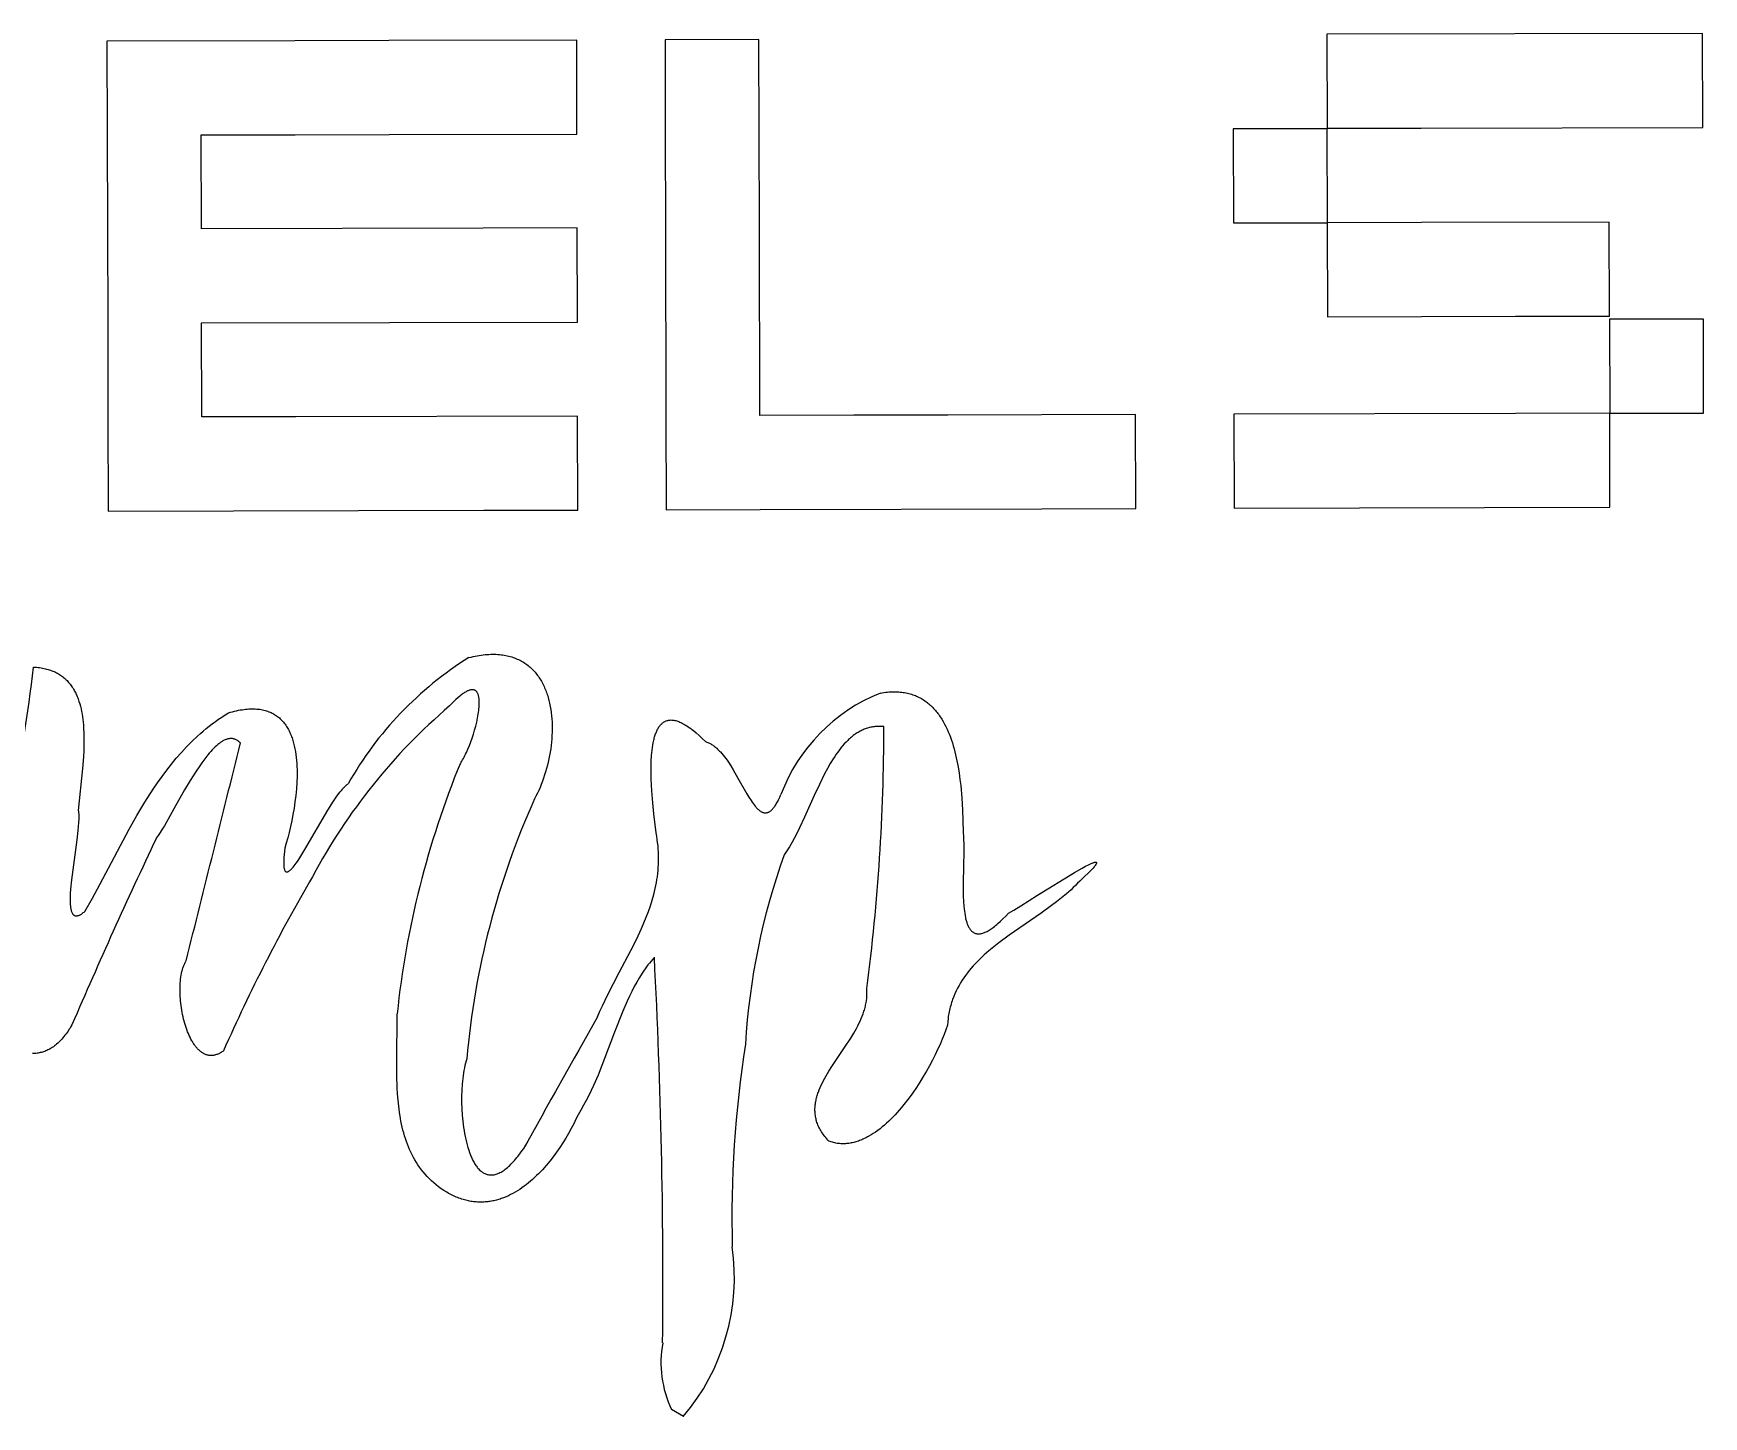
# Model space of a CAD drawing. Extents: x 5 to 103, y 266 to 1046.
# Drawn here: x 41.22 to 70.84, y 266.36 to 290.89 of the extents above; entities that cross this region are included whole.
import ezdxf

# ---------------------------------------------------------------- set-up
doc = ezdxf.new("R2010")
doc.units = 0
doc.header["$MEASUREMENT"] = 0
doc.layers.add('DEFAULT', color=7, linetype='CONTINUOUS')

msp = doc.modelspace()

# ---------------------------------------------------------------- linework, layer by layer
at = {"layer": 'DEFAULT', "color": 7}
for p, q in [((45.86, 290.758), (42.528, 290.749)), ((42.528, 290.749), (42.532, 289.083)), ((47.527, 290.762), (45.86, 290.758)), ((50.859, 290.77), (47.527, 290.762)), ((50.863, 289.102), (50.859, 290.77)), ((54.091, 290.78), (52.425, 290.776)), ((52.425, 290.776), (52.427, 289.108)), ((54.095, 289.112), (54.091, 290.78)), ((70.828, 290.887), (64.164, 290.871)), ((64.164, 290.871), (64.169, 289.204)), ((70.832, 289.22), (70.828, 290.887)), ((54.098, 287.446), (54.095, 289.112)), ((64.169, 289.195), (62.502, 289.192)), ((62.502, 289.192), (62.505, 287.525)), ((64.169, 289.204), (65.834, 289.207)), ((64.172, 287.529), (64.169, 289.195)), ((65.834, 289.207), (70.832, 289.22)), ((42.532, 289.083), (42.54, 285.749)), ((44.198, 289.086), (45.864, 289.09)), ((44.202, 287.42), (44.198, 289.086)), ((45.864, 289.09), (47.531, 289.094)), ((47.531, 289.094), (50.863, 289.102)), ((52.427, 289.108), (52.432, 287.442)), ((49.2, 287.432), (44.202, 287.42)), ((50.867, 287.437), (49.2, 287.432)), ((50.87, 285.769), (50.867, 287.437)), ((52.432, 287.442), (52.44, 284.107)), ((54.106, 284.111), (54.098, 287.446)), ((62.505, 287.525), (64.172, 287.529)), ((65.839, 287.533), (64.171, 287.529)), ((64.171, 287.529), (64.175, 285.861)), ((69.171, 287.541), (65.839, 287.533)), ((69.175, 285.874), (69.171, 287.541)), ((64.175, 285.861), (65.841, 285.866)), ((65.841, 285.866), (67.509, 285.87)), ((67.509, 285.87), (69.175, 285.874)), ((42.54, 285.749), (42.544, 284.082)), ((44.206, 285.752), (50.87, 285.769)), ((44.21, 284.087), (44.206, 285.752)), ((70.841, 285.822), (69.175, 285.817)), ((69.175, 285.817), (69.179, 284.151)), ((70.845, 284.155), (70.841, 285.822)), ((42.544, 284.082), (42.548, 282.415)), ((45.876, 284.089), (44.21, 284.087)), ((50.874, 284.102), (45.876, 284.089)), ((50.879, 282.434), (50.874, 284.102)), ((52.44, 284.107), (52.444, 282.441)), ((55.772, 284.116), (54.106, 284.111)), ((57.439, 284.119), (55.772, 284.116)), ((60.772, 284.128), (57.439, 284.119)), ((60.775, 282.46), (60.772, 284.128)), ((67.511, 284.147), (62.513, 284.135)), ((62.513, 284.135), (62.518, 282.467)), ((69.179, 284.151), (67.511, 284.147)), ((69.179, 284.151), (70.845, 284.155)), ((69.181, 282.484), (69.179, 284.151)), ((42.548, 282.415), (49.212, 282.431)), ((49.212, 282.431), (50.879, 282.434)), ((52.444, 282.441), (54.11, 282.444)), ((54.11, 282.444), (59.108, 282.456)), ((59.108, 282.456), (60.775, 282.46)), ((62.518, 282.467), (69.181, 282.484)), ((52.75, 266.358), (52.539, 266.482))]:
    msp.add_line(p, q, dxfattribs=at)
for points in [[(41.223, 279.649), (41.251, 279.648), (41.279, 279.646), (41.306, 279.643), (41.333, 279.64), (41.359, 279.636), (41.385, 279.632), (41.41, 279.627), (41.435, 279.621), (41.458, 279.615), (41.482, 279.609), (41.505, 279.602), (41.527, 279.594), (41.549, 279.586), (41.57, 279.578), (41.591, 279.569), (41.612, 279.559), (41.632, 279.549), (41.651, 279.539), (41.67, 279.528), (41.688, 279.516), (41.706, 279.505), (41.724, 279.492), (41.741, 279.48), (41.757, 279.467), (41.773, 279.453), (41.789, 279.439), (41.804, 279.425), (41.819, 279.41), (41.833, 279.395), (41.847, 279.379), (41.86, 279.364), (41.873, 279.347), (41.886, 279.331), (41.898, 279.314), (41.91, 279.296), (41.922, 279.279), (41.933, 279.261), (41.943, 279.242), (41.954, 279.224), (41.964, 279.205), (41.973, 279.185), (41.982, 279.166), (41.991, 279.146), (42, 279.126), (42.008, 279.105), (42.016, 279.085), (42.023, 279.064), (42.03, 279.042), (42.044, 278.999), (42.056, 278.955), (42.067, 278.91), (42.076, 278.864), (42.085, 278.817), (42.093, 278.769), (42.099, 278.721), (42.105, 278.672), (42.109, 278.623), (42.113, 278.573), (42.118, 278.472), (42.119, 278.369), (42.118, 278.266), (42.115, 278.162), (42.109, 278.058), (42.094, 277.851), (42.019, 277.109)], [(48.947, 279.819), (48.984, 279.828), (49.022, 279.836), (49.058, 279.844), (49.095, 279.851), (49.13, 279.857), (49.165, 279.862), (49.2, 279.866), (49.234, 279.87), (49.267, 279.873), (49.3, 279.875), (49.333, 279.876), (49.364, 279.877), (49.396, 279.876), (49.427, 279.876), (49.457, 279.874), (49.487, 279.872), (49.516, 279.869), (49.545, 279.865), (49.573, 279.861), (49.601, 279.856), (49.628, 279.85), (49.655, 279.844), (49.681, 279.837), (49.707, 279.83), (49.732, 279.821), (49.756, 279.813), (49.781, 279.803), (49.804, 279.793), (49.828, 279.783), (49.85, 279.771), (49.873, 279.76), (49.894, 279.747), (49.916, 279.735), (49.937, 279.721), (49.957, 279.707), (49.977, 279.693), (49.996, 279.678), (50.015, 279.662), (50.034, 279.646), (50.052, 279.63), (50.069, 279.613), (50.086, 279.596), (50.103, 279.578), (50.119, 279.559), (50.135, 279.541), (50.15, 279.521), (50.165, 279.502), (50.179, 279.482), (50.193, 279.461), (50.207, 279.44), (50.22, 279.419), (50.233, 279.398), (50.245, 279.376), (50.257, 279.353), (50.268, 279.33), (50.279, 279.307), (50.29, 279.284), (50.3, 279.26), (50.309, 279.236), (50.319, 279.212), (50.328, 279.187), (50.336, 279.162), (50.344, 279.137), (50.352, 279.111), (50.366, 279.06), (50.378, 279.007), (50.389, 278.953), (50.399, 278.898), (50.406, 278.843), (50.413, 278.787), (50.418, 278.73), (50.421, 278.673), (50.423, 278.615), (50.423, 278.557), (50.422, 278.498), (50.42, 278.439), (50.416, 278.38), (50.411, 278.321), (50.405, 278.262), (50.397, 278.202), (50.388, 278.143), (50.378, 278.084), (50.366, 278.025), (50.353, 277.966), (50.339, 277.908), (50.324, 277.85), (50.308, 277.793), (50.29, 277.736), (50.271, 277.68), (50.251, 277.625), (50.23, 277.57), (50.208, 277.516), (50.185, 277.463), (50.161, 277.411), (50.136, 277.361), (50.11, 277.311)], [(48.795, 277.945), (48.801, 277.954), (48.808, 277.963), (48.821, 277.983), (48.835, 278.005), (48.848, 278.028), (48.862, 278.053), (48.875, 278.079), (48.889, 278.106), (48.902, 278.134), (48.929, 278.194), (48.955, 278.257), (48.98, 278.323), (49.004, 278.392), (49.027, 278.462), (49.048, 278.533), (49.067, 278.604), (49.085, 278.675), (49.1, 278.745), (49.112, 278.812), (49.117, 278.846), (49.121, 278.878), (49.125, 278.909), (49.128, 278.94), (49.129, 278.97), (49.13, 278.999), (49.131, 279.026), (49.13, 279.04), (49.13, 279.053), (49.129, 279.065), (49.128, 279.078), (49.127, 279.09), (49.125, 279.102), (49.124, 279.113), (49.122, 279.124), (49.119, 279.134), (49.117, 279.145), (49.114, 279.154), (49.111, 279.164), (49.108, 279.173), (49.104, 279.181), (49.1, 279.189), (49.096, 279.197), (49.091, 279.204), (49.086, 279.21), (49.081, 279.217), (49.076, 279.222), (49.07, 279.227), (49.064, 279.232), (49.058, 279.236), (49.051, 279.239), (49.044, 279.242), (49.037, 279.245), (49.029, 279.247), (49.021, 279.248), (49.012, 279.248), (49.004, 279.249), (48.995, 279.248), (48.985, 279.247), (48.975, 279.245), (48.965, 279.242), (48.955, 279.239), (48.944, 279.235), (48.933, 279.231), (48.921, 279.226), (48.909, 279.22), (48.897, 279.213), (48.884, 279.206), (48.871, 279.198), (48.857, 279.189), (48.843, 279.179), (48.829, 279.169), (48.814, 279.158), (48.799, 279.146), (48.783, 279.133), (48.751, 279.105), (48.716, 279.074), (48.681, 279.04), (48.643, 279.002), (48.603, 278.96)], [(56.245, 279.189), (56.277, 279.194), (56.308, 279.199), (56.339, 279.203), (56.369, 279.206), (56.399, 279.209), (56.429, 279.21), (56.458, 279.212), (56.487, 279.212), (56.515, 279.212), (56.543, 279.211), (56.57, 279.209), (56.597, 279.207), (56.623, 279.204), (56.65, 279.201), (56.675, 279.197), (56.7, 279.192), (56.725, 279.187), (56.75, 279.181), (56.774, 279.174), (56.797, 279.167), (56.82, 279.16), (56.843, 279.152), (56.865, 279.143), (56.887, 279.133), (56.909, 279.124), (56.93, 279.113), (56.951, 279.102), (56.972, 279.091), (56.992, 279.079), (57.011, 279.067), (57.031, 279.054), (57.05, 279.04), (57.068, 279.026), (57.087, 279.012), (57.104, 278.997), (57.122, 278.982), (57.139, 278.966), (57.156, 278.95), (57.173, 278.934), (57.189, 278.917), (57.205, 278.899), (57.22, 278.882), (57.236, 278.863), (57.25, 278.845), (57.265, 278.826), (57.279, 278.807), (57.293, 278.787), (57.307, 278.767), (57.32, 278.746), (57.333, 278.726), (57.358, 278.683), (57.382, 278.64), (57.405, 278.595), (57.427, 278.549), (57.448, 278.502), (57.468, 278.454), (57.486, 278.405), (57.504, 278.355), (57.521, 278.304), (57.536, 278.253), (57.551, 278.201), (57.565, 278.148), (57.578, 278.095), (57.602, 277.987), (57.623, 277.878), (57.641, 277.768), (57.656, 277.657), (57.669, 277.547), (57.688, 277.328), (57.7, 277.117), (57.711, 276.731)], [(42.134, 275.317), (42.269, 275.554), (42.4, 275.795), (42.66, 276.284), (42.923, 276.774), (43.059, 277.016), (43.201, 277.253), (43.349, 277.485), (43.426, 277.598), (43.505, 277.71), (43.587, 277.82), (43.671, 277.927), (43.757, 278.032), (43.847, 278.134), (43.939, 278.234), (44.034, 278.33), (44.133, 278.424), (44.184, 278.47), (44.236, 278.514), (44.288, 278.558), (44.342, 278.601), (44.396, 278.643), (44.452, 278.684), (44.508, 278.724), (44.566, 278.764), (44.625, 278.802), (44.684, 278.839)], [(44.684, 278.839), (44.72, 278.85), (44.756, 278.859), (44.79, 278.868), (44.825, 278.876), (44.858, 278.883), (44.891, 278.889), (44.923, 278.894), (44.954, 278.899), (44.985, 278.902), (45.016, 278.905), (45.045, 278.907), (45.074, 278.909), (45.103, 278.909), (45.131, 278.909), (45.158, 278.908), (45.184, 278.906), (45.21, 278.904), (45.236, 278.901), (45.261, 278.897), (45.285, 278.892), (45.309, 278.887), (45.332, 278.881), (45.355, 278.874), (45.377, 278.867), (45.398, 278.859), (45.419, 278.851), (45.44, 278.842), (45.46, 278.832), (45.479, 278.821), (45.498, 278.81), (45.517, 278.799), (45.534, 278.787), (45.552, 278.774), (45.569, 278.761), (45.585, 278.747), (45.601, 278.732), (45.616, 278.717), (45.631, 278.702), (45.646, 278.686), (45.66, 278.67), (45.673, 278.653), (45.686, 278.635), (45.699, 278.617), (45.711, 278.599), (45.723, 278.58), (45.734, 278.561), (45.745, 278.541), (45.756, 278.521), (45.766, 278.501), (45.775, 278.48), (45.785, 278.459), (45.793, 278.437), (45.802, 278.415), (45.81, 278.393), (45.818, 278.37), (45.825, 278.347), (45.832, 278.323), (45.838, 278.3), (45.85, 278.251), (45.861, 278.202), (45.87, 278.151), (45.878, 278.099), (45.884, 278.047), (45.889, 277.994), (45.893, 277.939), (45.896, 277.885), (45.898, 277.829), (45.898, 277.773), (45.898, 277.717), (45.894, 277.603), (45.887, 277.489), (45.876, 277.374), (45.862, 277.26), (45.845, 277.147), (45.826, 277.035), (45.805, 276.926), (45.783, 276.82), (45.759, 276.718), (45.734, 276.62), (45.708, 276.527), (45.682, 276.44)], [(52.266, 276.709), (52.226, 277.045), (52.207, 277.244), (52.191, 277.453), (52.181, 277.668), (52.178, 277.774), (52.179, 277.879), (52.181, 277.982), (52.187, 278.081), (52.191, 278.129), (52.196, 278.176), (52.202, 278.222), (52.209, 278.266), (52.217, 278.309), (52.226, 278.351), (52.23, 278.371), (52.235, 278.391), (52.241, 278.41), (52.246, 278.429), (52.252, 278.447), (52.258, 278.465), (52.265, 278.482), (52.271, 278.499), (52.278, 278.515), (52.286, 278.531), (52.293, 278.546), (52.301, 278.56), (52.31, 278.574), (52.318, 278.588), (52.327, 278.6), (52.336, 278.613), (52.346, 278.624), (52.356, 278.635), (52.366, 278.645), (52.377, 278.655), (52.387, 278.664), (52.399, 278.672), (52.41, 278.679), (52.422, 278.686), (52.435, 278.692), (52.448, 278.697), (52.461, 278.702), (52.474, 278.705), (52.488, 278.708), (52.503, 278.71), (52.517, 278.711), (52.533, 278.712), (52.548, 278.711), (52.564, 278.71), (52.58, 278.708), (52.597, 278.705), (52.615, 278.701), (52.632, 278.696), (52.65, 278.69), (52.669, 278.683), (52.688, 278.675), (52.707, 278.667), (52.727, 278.657), (52.748, 278.646), (52.768, 278.634), (52.79, 278.622), (52.811, 278.608), (52.834, 278.593), (52.856, 278.577), (52.88, 278.56), (52.903, 278.542), (52.928, 278.523), (52.978, 278.481), (53.03, 278.435), (53.084, 278.383), (53.14, 278.328)], [(56.307, 278.594), (56.284, 278.596), (56.262, 278.597), (56.24, 278.598), (56.218, 278.598), (56.197, 278.598), (56.176, 278.596), (56.155, 278.595), (56.134, 278.593), (56.113, 278.59), (56.093, 278.586), (56.073, 278.582), (56.053, 278.578), (56.033, 278.573), (56.014, 278.567), (55.995, 278.561), (55.976, 278.554), (55.957, 278.547), (55.938, 278.539), (55.92, 278.531), (55.902, 278.522), (55.884, 278.512), (55.866, 278.503), (55.848, 278.492), (55.831, 278.482), (55.813, 278.471), (55.796, 278.459), (55.779, 278.447), (55.763, 278.434), (55.746, 278.421), (55.73, 278.408), (55.713, 278.394), (55.697, 278.38), (55.682, 278.365), (55.666, 278.35), (55.635, 278.319), (55.604, 278.287), (55.575, 278.253), (55.545, 278.217), (55.517, 278.181), (55.489, 278.143), (55.461, 278.104), (55.434, 278.064), (55.407, 278.023), (55.355, 277.938), (55.305, 277.849), (55.256, 277.758), (55.162, 277.569), (55.072, 277.375), (54.898, 276.986), (54.811, 276.8), (54.767, 276.71), (54.723, 276.624), (54.678, 276.542), (54.632, 276.463), (54.609, 276.426), (54.585, 276.39), (54.562, 276.355), (54.537, 276.321)], [(44.895, 278.304), (44.885, 278.315), (44.874, 278.324), (44.863, 278.333), (44.853, 278.341), (44.842, 278.349), (44.831, 278.355), (44.82, 278.361), (44.809, 278.366), (44.798, 278.371), (44.786, 278.374), (44.775, 278.377), (44.764, 278.38), (44.752, 278.381), (44.74, 278.382), (44.729, 278.383), (44.717, 278.382), (44.705, 278.381), (44.693, 278.38), (44.681, 278.378), (44.669, 278.375), (44.657, 278.372), (44.645, 278.368), (44.633, 278.363), (44.621, 278.358), (44.609, 278.352), (44.596, 278.346), (44.584, 278.339), (44.572, 278.332), (44.559, 278.324), (44.547, 278.316), (44.534, 278.307), (44.521, 278.298), (44.509, 278.288), (44.496, 278.278), (44.483, 278.267), (44.471, 278.256), (44.445, 278.233), (44.419, 278.207), (44.394, 278.181), (44.368, 278.152), (44.342, 278.122), (44.316, 278.091), (44.264, 278.025), (44.212, 277.954), (44.16, 277.88), (44.108, 277.802), (44.006, 277.639), (43.905, 277.47), (43.715, 277.135), (43.545, 276.837), (43.507, 276.773), (43.47, 276.714), (43.435, 276.662), (43.419, 276.638), (43.403, 276.616)], [(53.14, 278.328), (53.154, 278.323), (53.169, 278.319), (53.183, 278.313), (53.197, 278.307), (53.211, 278.301), (53.225, 278.294), (53.238, 278.287), (53.252, 278.279), (53.265, 278.27), (53.279, 278.261), (53.292, 278.251), (53.305, 278.241), (53.318, 278.231), (53.331, 278.22), (53.344, 278.209), (53.357, 278.197), (53.369, 278.185), (53.382, 278.173), (53.394, 278.16), (53.407, 278.146), (53.431, 278.119), (53.455, 278.09), (53.479, 278.06), (53.502, 278.029), (53.525, 277.997), (53.548, 277.964), (53.592, 277.896), (53.636, 277.826), (53.719, 277.682), (53.876, 277.403), (53.914, 277.34), (53.952, 277.282), (53.97, 277.254), (53.989, 277.228), (54.007, 277.204), (54.025, 277.181), (54.034, 277.17), (54.044, 277.16), (54.053, 277.15), (54.062, 277.141), (54.071, 277.132), (54.08, 277.123), (54.089, 277.116), (54.098, 277.108), (54.107, 277.101), (54.117, 277.095), (54.126, 277.089), (54.135, 277.084), (54.144, 277.079), (54.153, 277.075), (54.162, 277.072), (54.172, 277.069), (54.181, 277.067), (54.19, 277.066), (54.199, 277.065), (54.208, 277.065), (54.218, 277.065), (54.227, 277.066), (54.236, 277.068), (54.246, 277.071), (54.255, 277.075), (54.264, 277.079), (54.274, 277.084), (54.283, 277.089), (54.292, 277.096), (54.302, 277.103), (54.311, 277.111), (54.321, 277.12), (54.331, 277.13), (54.34, 277.141), (54.35, 277.152), (54.36, 277.165), (54.369, 277.178), (54.379, 277.192), (54.389, 277.208), (54.399, 277.224), (54.409, 277.241), (54.419, 277.259), (54.429, 277.278), (54.439, 277.298), (54.459, 277.341), (54.479, 277.388)], [(45.682, 276.44), (45.669, 276.325), (45.665, 276.275), (45.663, 276.229), (45.662, 276.189), (45.662, 276.17), (45.662, 276.153), (45.663, 276.137), (45.664, 276.122), (45.665, 276.108), (45.667, 276.095), (45.669, 276.083), (45.671, 276.072), (45.674, 276.062), (45.677, 276.053), (45.68, 276.045), (45.683, 276.038), (45.687, 276.032), (45.691, 276.027), (45.696, 276.023), (45.7, 276.02), (45.705, 276.018), (45.711, 276.016), (45.716, 276.016), (45.722, 276.016), (45.728, 276.017), (45.734, 276.019), (45.741, 276.022), (45.747, 276.025), (45.754, 276.029), (45.761, 276.035), (45.769, 276.04), (45.777, 276.047), (45.784, 276.054), (45.793, 276.062), (45.801, 276.07), (45.809, 276.08), (45.818, 276.089), (45.827, 276.1), (45.845, 276.123), (45.865, 276.148), (45.884, 276.175), (45.905, 276.204), (45.948, 276.269), (46.039, 276.416), (46.447, 277.11), (46.547, 277.269), (46.595, 277.341), (46.642, 277.406), (46.664, 277.436), (46.686, 277.464), (46.708, 277.489), (46.718, 277.501), (46.728, 277.513), (46.739, 277.523), (46.749, 277.534), (46.759, 277.543), (46.768, 277.552), (46.778, 277.56), (46.787, 277.568), (46.796, 277.575), (46.805, 277.581)], [(42.019, 277.109), (42.021, 277.1), (42.022, 277.089), (42.024, 277.078), (42.025, 277.067), (42.026, 277.055), (42.026, 277.043), (42.027, 277.017), (42.027, 276.989), (42.027, 276.959), (42.024, 276.895), (42.018, 276.825), (42.011, 276.751), (41.992, 276.589), (41.897, 275.878), (41.882, 275.713), (41.877, 275.636), (41.874, 275.563), (41.874, 275.529), (41.874, 275.496), (41.875, 275.465), (41.877, 275.436), (41.878, 275.422), (41.879, 275.408), (41.881, 275.394), (41.883, 275.382), (41.885, 275.369), (41.887, 275.357), (41.89, 275.346), (41.892, 275.335), (41.895, 275.325), (41.899, 275.315), (41.902, 275.306), (41.906, 275.297), (41.91, 275.289), (41.914, 275.281), (41.919, 275.274), (41.923, 275.267), (41.929, 275.261), (41.934, 275.256), (41.94, 275.252), (41.946, 275.248), (41.952, 275.244), (41.958, 275.241), (41.965, 275.239), (41.972, 275.238), (41.98, 275.237), (41.988, 275.237), (41.996, 275.238), (42.004, 275.239), (42.013, 275.242), (42.022, 275.244), (42.032, 275.248), (42.042, 275.253), (42.052, 275.258), (42.062, 275.264), (42.073, 275.27), (42.085, 275.278), (42.096, 275.286), (42.108, 275.296), (42.121, 275.306), (42.134, 275.317)], [(51.226, 273.445), (51.269, 273.545), (51.315, 273.645), (51.411, 273.842), (51.614, 274.233), (51.82, 274.622), (51.918, 274.818), (52.009, 275.014), (52.052, 275.114), (52.093, 275.213), (52.131, 275.314), (52.166, 275.415), (52.198, 275.517), (52.227, 275.619), (52.24, 275.671), (52.252, 275.723), (52.263, 275.775), (52.273, 275.828), (52.282, 275.88), (52.29, 275.933), (52.296, 275.987), (52.302, 276.04), (52.306, 276.094), (52.31, 276.148), (52.311, 276.203), (52.312, 276.257), (52.311, 276.313), (52.309, 276.368), (52.306, 276.424), (52.301, 276.48), (52.294, 276.537), (52.287, 276.594), (52.277, 276.651), (52.266, 276.709)], [(57.711, 276.731), (57.714, 276.699), (57.717, 276.666), (57.721, 276.595), (57.723, 276.518), (57.723, 276.435), (57.717, 276.067), (57.713, 275.872), (57.713, 275.679), (57.715, 275.585), (57.719, 275.494), (57.725, 275.407), (57.729, 275.365), (57.734, 275.324), (57.74, 275.284), (57.746, 275.246), (57.753, 275.21), (57.757, 275.192), (57.761, 275.175), (57.766, 275.158), (57.77, 275.142), (57.775, 275.126), (57.78, 275.111), (57.785, 275.096), (57.791, 275.082), (57.797, 275.068), (57.803, 275.054), (57.809, 275.042), (57.816, 275.029), (57.823, 275.018), (57.83, 275.006), (57.838, 274.996), (57.846, 274.986), (57.854, 274.977), (57.862, 274.968), (57.871, 274.96), (57.88, 274.953), (57.89, 274.946), (57.899, 274.94), (57.909, 274.935), (57.92, 274.93), (57.931, 274.926), (57.942, 274.923), (57.953, 274.921), (57.965, 274.919), (57.977, 274.918), (57.99, 274.918), (58.003, 274.919), (58.016, 274.92), (58.03, 274.923), (58.044, 274.926), (58.059, 274.93), (58.074, 274.935), (58.089, 274.94), (58.105, 274.947), (58.121, 274.955), (58.138, 274.963), (58.155, 274.973), (58.172, 274.983), (58.19, 274.994), (58.209, 275.006), (58.228, 275.02), (58.247, 275.034), (58.267, 275.049), (58.287, 275.065), (58.308, 275.083), (58.329, 275.101), (58.373, 275.141), (58.419, 275.185), (58.467, 275.233), (58.517, 275.286)], [(58.517, 275.286), (58.611, 275.341), (58.733, 275.416), (59.034, 275.604), (59.686, 276.006), (59.823, 276.084), (59.883, 276.117), (59.937, 276.144), (59.961, 276.155), (59.983, 276.165), (60.003, 276.174), (60.013, 276.177), (60.021, 276.181), (60.03, 276.183), (60.037, 276.186), (60.044, 276.188), (60.051, 276.189), (60.056, 276.19), (60.062, 276.19), (60.066, 276.19), (60.07, 276.19), (60.073, 276.189), (60.076, 276.187), (60.078, 276.185), (60.079, 276.182), (60.079, 276.179), (60.079, 276.175), (60.078, 276.171), (60.077, 276.166), (60.074, 276.161), (60.071, 276.155), (60.067, 276.148), (60.062, 276.141), (60.057, 276.133), (60.05, 276.125), (60.043, 276.115), (60.035, 276.106), (60.016, 276.084), (59.994, 276.06), (59.938, 276.003), (59.867, 275.935), (59.781, 275.854)], [(59.781, 275.854), (59.743, 275.815), (59.705, 275.777), (59.666, 275.739), (59.626, 275.702), (59.543, 275.629), (59.458, 275.557), (59.37, 275.488), (59.28, 275.42), (59.094, 275.287), (58.715, 275.026), (58.527, 274.894), (58.344, 274.759), (58.255, 274.689), (58.169, 274.617), (58.086, 274.544), (58.046, 274.507), (58.006, 274.469), (57.967, 274.43), (57.929, 274.391), (57.893, 274.351), (57.857, 274.31), (57.822, 274.269), (57.789, 274.226), (57.756, 274.183), (57.725, 274.14), (57.695, 274.095), (57.667, 274.049), (57.639, 274.003), (57.614, 273.955), (57.589, 273.907), (57.567, 273.857), (57.545, 273.807), (57.526, 273.755), (57.517, 273.729), (57.508, 273.703), (57.499, 273.676), (57.492, 273.649), (57.484, 273.621), (57.477, 273.594), (57.471, 273.566), (57.464, 273.537), (57.459, 273.509), (57.454, 273.48), (57.449, 273.451), (57.445, 273.421), (57.438, 273.361), (57.433, 273.299)], [(44.595, 272.844), (44.58, 272.834), (44.566, 272.824), (44.551, 272.815), (44.537, 272.807), (44.523, 272.8), (44.509, 272.793), (44.495, 272.787), (44.481, 272.781), (44.468, 272.777), (44.454, 272.772), (44.441, 272.769), (44.427, 272.766), (44.414, 272.764), (44.401, 272.763), (44.388, 272.762), (44.375, 272.761), (44.363, 272.762), (44.35, 272.763), (44.337, 272.764), (44.325, 272.766), (44.313, 272.769), (44.301, 272.772), (44.289, 272.776), (44.277, 272.78), (44.265, 272.785), (44.254, 272.791), (44.242, 272.796), (44.231, 272.803), (44.22, 272.81), (44.209, 272.817), (44.198, 272.825), (44.187, 272.833), (44.176, 272.842), (44.166, 272.851), (44.155, 272.861), (44.145, 272.871), (44.135, 272.881), (44.125, 272.892), (44.115, 272.904), (44.106, 272.916), (44.096, 272.928), (44.087, 272.94), (44.077, 272.953), (44.068, 272.966), (44.059, 272.98), (44.051, 272.994), (44.042, 273.008), (44.034, 273.023), (44.017, 273.053), (44.001, 273.084), (43.986, 273.117), (43.971, 273.15), (43.957, 273.184), (43.944, 273.22), (43.931, 273.256), (43.919, 273.293), (43.908, 273.331), (43.897, 273.369), (43.887, 273.408), (43.878, 273.447), (43.869, 273.486), (43.861, 273.526), (43.854, 273.567), (43.848, 273.607), (43.842, 273.647), (43.837, 273.688), (43.833, 273.729), (43.829, 273.769), (43.827, 273.809), (43.825, 273.849), (43.824, 273.889), (43.823, 273.928), (43.824, 273.967), (43.825, 274.005), (43.827, 274.043), (43.83, 274.08), (43.834, 274.116), (43.838, 274.151), (43.844, 274.186), (43.85, 274.219), (43.857, 274.251), (43.861, 274.267), (43.865, 274.283), (43.869, 274.298), (43.874, 274.313), (43.879, 274.327), (43.884, 274.342), (43.889, 274.356), (43.894, 274.369), (43.9, 274.383), (43.906, 274.395), (43.912, 274.408), (43.918, 274.42), (43.925, 274.432), (43.932, 274.443)], [(52.236, 274.502), (52.207, 274.47), (52.178, 274.437), (52.151, 274.402), (52.123, 274.368), (52.097, 274.332), (52.071, 274.296), (52.045, 274.259), (52.02, 274.221), (51.972, 274.144), (51.925, 274.064), (51.88, 273.983), (51.837, 273.899), (51.795, 273.813), (51.754, 273.725), (51.676, 273.546), (51.529, 273.174), (51.237, 272.415), (51.158, 272.231), (51.116, 272.141), (51.073, 272.051), (51.028, 271.964), (50.982, 271.878), (50.934, 271.794), (50.884, 271.712)], [(55.331, 271.242), (55.312, 271.263), (55.293, 271.284), (55.275, 271.305), (55.259, 271.326), (55.243, 271.347), (55.228, 271.368), (55.213, 271.389), (55.2, 271.41), (55.187, 271.43), (55.175, 271.451), (55.164, 271.472), (55.154, 271.493), (55.144, 271.514), (55.136, 271.534), (55.128, 271.555), (55.12, 271.576), (55.114, 271.597), (55.108, 271.617), (55.103, 271.638), (55.098, 271.659), (55.094, 271.68), (55.091, 271.7), (55.088, 271.721), (55.086, 271.742), (55.085, 271.762), (55.084, 271.783), (55.084, 271.804), (55.084, 271.824), (55.085, 271.845), (55.087, 271.865), (55.089, 271.886), (55.092, 271.907), (55.095, 271.927), (55.099, 271.948), (55.103, 271.969), (55.107, 271.989), (55.113, 272.01), (55.118, 272.03), (55.124, 272.051), (55.131, 272.072), (55.137, 272.092), (55.145, 272.113), (55.161, 272.154), (55.178, 272.195), (55.197, 272.237), (55.217, 272.278), (55.238, 272.319), (55.26, 272.36), (55.284, 272.402), (55.333, 272.485), (55.385, 272.568), (55.61, 272.902), (55.719, 273.071), (55.771, 273.156), (55.82, 273.242), (55.843, 273.285), (55.864, 273.328), (55.885, 273.372), (55.904, 273.415), (55.922, 273.459), (55.939, 273.502), (55.954, 273.546), (55.96, 273.568), (55.967, 273.59), (55.973, 273.612), (55.978, 273.634), (55.983, 273.656), (55.988, 273.679), (55.992, 273.701), (55.996, 273.723), (55.999, 273.745), (56.002, 273.768), (56.004, 273.79), (56.005, 273.813), (56.006, 273.835), (56.006, 273.858), (56.006, 273.88), (56.005, 273.903), (56.004, 273.925), (56.002, 273.948)], [(48.554, 270.336), (48.504, 270.368), (48.456, 270.4), (48.41, 270.434), (48.366, 270.468), (48.323, 270.504), (48.283, 270.541), (48.244, 270.578), (48.206, 270.616), (48.17, 270.656), (48.136, 270.696), (48.104, 270.737), (48.073, 270.779), (48.043, 270.822), (48.015, 270.865), (47.988, 270.909), (47.963, 270.954), (47.939, 271), (47.916, 271.046), (47.895, 271.093), (47.874, 271.141), (47.855, 271.189), (47.837, 271.238), (47.821, 271.288), (47.805, 271.338), (47.791, 271.388), (47.777, 271.439), (47.765, 271.491), (47.753, 271.542), (47.742, 271.595), (47.733, 271.647), (47.716, 271.754), (47.702, 271.862), (47.691, 271.97), (47.682, 272.08), (47.676, 272.191), (47.669, 272.413), (47.667, 272.635), (47.673, 273.499)], [(41.906, 273.306), (41.889, 273.277), (41.872, 273.248), (41.854, 273.22), (41.837, 273.194), (41.819, 273.168), (41.801, 273.143), (41.783, 273.12), (41.765, 273.097), (41.747, 273.075), (41.728, 273.054), (41.71, 273.034), (41.691, 273.015), (41.673, 272.996), (41.654, 272.979), (41.635, 272.962), (41.616, 272.946), (41.597, 272.932), (41.578, 272.918), (41.558, 272.904), (41.539, 272.892), (41.52, 272.88), (41.501, 272.87), (41.481, 272.86), (41.462, 272.851), (41.442, 272.842), (41.423, 272.835), (41.403, 272.828), (41.384, 272.822), (41.364, 272.816), (41.345, 272.812), (41.326, 272.808), (41.306, 272.804), (41.287, 272.802), (41.267, 272.8), (41.248, 272.799), (41.229, 272.799), (41.209, 272.799)], [(57.433, 273.299), (57.405, 273.219), (57.374, 273.136), (57.34, 273.049), (57.302, 272.959), (57.26, 272.867), (57.215, 272.773), (57.167, 272.677), (57.116, 272.581), (57.062, 272.484), (57.006, 272.387), (56.946, 272.291), (56.885, 272.196), (56.82, 272.102), (56.754, 272.011), (56.686, 271.921), (56.615, 271.835), (56.543, 271.752), (56.506, 271.712), (56.469, 271.673), (56.432, 271.635), (56.394, 271.598), (56.355, 271.563), (56.317, 271.528), (56.278, 271.495), (56.239, 271.464), (56.199, 271.434), (56.159, 271.405), (56.119, 271.378), (56.079, 271.353), (56.038, 271.329), (56.018, 271.318), (55.998, 271.307), (55.977, 271.297), (55.957, 271.287), (55.936, 271.277), (55.916, 271.269), (55.895, 271.26), (55.874, 271.252), (55.854, 271.245), (55.833, 271.238), (55.812, 271.231), (55.791, 271.225), (55.771, 271.22), (55.75, 271.215), (55.729, 271.211), (55.708, 271.207), (55.687, 271.204), (55.666, 271.201), (55.645, 271.199), (55.624, 271.198), (55.603, 271.197), (55.583, 271.197), (55.562, 271.197), (55.541, 271.198), (55.52, 271.199), (55.499, 271.201), (55.478, 271.204), (55.457, 271.208), (55.436, 271.212), (55.415, 271.216), (55.394, 271.222), (55.373, 271.228), (55.352, 271.235), (55.331, 271.242)], [(48.908, 272.703), (48.902, 272.684), (48.897, 272.665), (48.886, 272.626), (48.876, 272.585), (48.867, 272.542), (48.858, 272.498), (48.851, 272.452), (48.844, 272.404), (48.838, 272.355), (48.832, 272.305), (48.828, 272.254), (48.822, 272.149), (48.818, 272.04), (48.818, 271.93), (48.822, 271.818), (48.829, 271.706), (48.839, 271.595), (48.853, 271.486), (48.861, 271.432), (48.87, 271.379), (48.88, 271.327), (48.89, 271.275), (48.902, 271.226), (48.915, 271.177), (48.928, 271.129), (48.943, 271.083), (48.958, 271.039), (48.974, 270.997), (48.983, 270.976), (48.991, 270.956), (49, 270.936), (49.009, 270.917), (49.019, 270.898), (49.028, 270.88), (49.038, 270.863), (49.048, 270.846), (49.059, 270.829), (49.069, 270.813), (49.08, 270.798), (49.091, 270.783), (49.102, 270.769), (49.114, 270.756), (49.125, 270.743), (49.137, 270.731), (49.149, 270.72), (49.162, 270.71), (49.175, 270.7), (49.188, 270.691), (49.201, 270.682), (49.214, 270.675), (49.228, 270.668), (49.242, 270.662), (49.256, 270.656), (49.27, 270.652), (49.285, 270.649), (49.3, 270.646), (49.315, 270.644), (49.33, 270.643), (49.346, 270.643), (49.362, 270.644), (49.378, 270.646), (49.394, 270.648), (49.411, 270.652), (49.428, 270.657), (49.445, 270.662), (49.462, 270.669), (49.48, 270.677), (49.497, 270.685), (49.516, 270.695), (49.534, 270.706), (49.553, 270.718), (49.571, 270.731), (49.591, 270.745), (49.61, 270.76), (49.63, 270.776), (49.649, 270.794), (49.67, 270.812), (49.69, 270.832), (49.711, 270.853), (49.732, 270.875), (49.753, 270.899), (49.774, 270.924), (49.796, 270.95), (49.818, 270.977), (49.863, 271.035), (49.909, 271.098)], [(50.884, 271.712), (50.846, 271.631), (50.805, 271.548), (50.762, 271.465), (50.715, 271.381), (50.666, 271.297), (50.614, 271.213), (50.56, 271.13), (50.503, 271.048), (50.443, 270.967), (50.382, 270.888), (50.317, 270.811), (50.251, 270.737), (50.217, 270.701), (50.182, 270.665), (50.147, 270.631), (50.112, 270.597), (50.075, 270.564), (50.039, 270.532), (50.002, 270.501), (49.964, 270.471), (49.926, 270.442), (49.887, 270.415), (49.848, 270.388), (49.809, 270.363), (49.769, 270.339), (49.728, 270.316), (49.687, 270.295), (49.646, 270.275), (49.605, 270.256), (49.563, 270.239), (49.541, 270.231), (49.52, 270.223), (49.499, 270.216), (49.477, 270.21), (49.456, 270.203), (49.434, 270.197), (49.412, 270.192), (49.391, 270.187), (49.369, 270.182), (49.347, 270.178), (49.325, 270.174), (49.302, 270.171), (49.28, 270.168), (49.258, 270.165), (49.235, 270.164), (49.213, 270.162), (49.19, 270.161), (49.168, 270.161), (49.145, 270.161), (49.122, 270.161), (49.099, 270.162), (49.076, 270.164), (49.053, 270.166), (49.03, 270.168), (49.007, 270.171), (48.984, 270.175), (48.96, 270.179), (48.937, 270.183), (48.913, 270.189), (48.89, 270.194), (48.866, 270.201), (48.843, 270.208), (48.819, 270.215), (48.795, 270.223), (48.771, 270.232), (48.747, 270.241), (48.723, 270.251), (48.699, 270.261), (48.675, 270.272), (48.651, 270.284), (48.627, 270.296), (48.603, 270.309), (48.578, 270.322), (48.554, 270.336)]]:
    msp.add_lwpolyline(points, dxfattribs=at)
for centre, radius, start, end in [((16.451, 282.389), 24.923, 347.9329, 353.6894), ((52.297, 274.47), 6.312, 122.061, 150.4678), ((57.409, 276.282), 3.131, 111.8311, 159.3249), ((55.333, 271.076), 10.366, 130.4844, 152.0626), ((21.068, 278.57), 35.239, 352.4629, 0.0377), ((-1829.651, 743.991), 1931.525, 345.930602, 346.048649), ((63.748, 271.808), 16.163, 157.6877, 173.996), ((63.144, 271.452), 14.29, 155.7943, 174.9782), ((132.974, 234.128), 99.137, 154.62275, 156.72235), ((66.037, 272.218), 12.21, 160.3612, 176.5056), ((72.553, 260.482), 30.57, 149.6401, 156.1459), ((-58.234, 268.7), 110.622, 359.46453, 3.0068), ((980.985, -249.926), 1066.944, 150.624391, 150.768922), ((73.83, 269.869), 20.218, 171.2009, 181.4167), ((49.832, 268.83), 3.824, 319.7257, 8.1053), ((54.333, 267.32), 1.98, 169.9511, 205.0547)]:
    msp.add_arc(centre, radius, start, end, dxfattribs=at)

doc.saveas('drawing.dxf')
